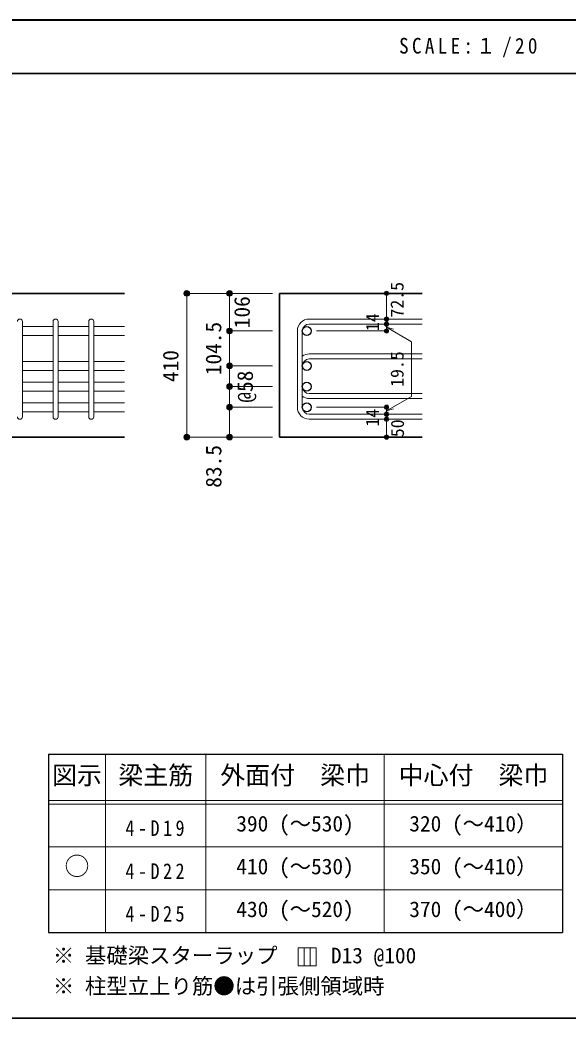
# Model space of a CAD drawing. Units: millimetres at full size, sheet at 1:20; some dimension numbers follow another scale. Extents: x -3982 to 3969, y -2797 to 2801.
# Drawn here: x 885 to 2422, y 2 to 2801 of the extents above; entities that cross this region are included whole.
import ezdxf
from ezdxf.enums import TextEntityAlignment as Align

# ---------------------------------------------------------------- set-up
doc = ezdxf.new("R2010")
doc.units = ezdxf.units.MM
doc.header["$LTSCALE"] = 20
doc.header["$PDMODE"] = 32
doc.header["$PDSIZE"] = 12
for name, color, linetype, lineweight in [('6-1_躯体線', 2, 'Continuous', 35), ('6-5_梁主筋', 7, 'Continuous', 18), ('6-6_S.T.P.', 7, 'Continuous', 18), ('6-7_文字', 7, 'Continuous', 18), ('6-D_寸法', 4, 'Continuous', 9), ('6-E_枠', 7, 'Continuous', 18), ('F-0_枠', 6, 'Continuous', 40)]:
    doc.layers.add(name, color=color, linetype=linetype, lineweight=lineweight)
doc.styles.add('ＭＳ ゴシック', font='')
doc.styles.get('ＭＳ ゴシック').set_extended_font_data('MS Gothic')

msp = doc.modelspace()

# ---------------------------------------------------------------- linework, layer by layer
at = {"layer": '6-1_躯体線'}
for p, q in [((1178.29, 2034.12), (128.29, 2034.12)), ((1612.96, 2034.12), (2012.96, 2034.12)), ((1612.96, 2034.12), (1612.96, 1631.12)), ((1178.29, 1631.12), (778.29, 1631.12)), ((1612.96, 1631.12), (2012.96, 1631.12))]:
    msp.add_line(p, q, dxfattribs=at)
at = {"layer": '6-5_梁主筋'}
for p, q in [((978.29, 1941.07), (892.29, 1941.07)), ((1078.29, 1941.07), (992.29, 1941.07)), ((1178.29, 1941.07), (1092.29, 1941.07)), ((978.29, 1916.07), (892.29, 1916.07)), ((1078.29, 1916.07), (992.29, 1916.07)), ((1178.29, 1916.07), (1092.29, 1916.07)), ((978.29, 1843.12), (892.29, 1843.12)), ((1078.29, 1843.12), (992.29, 1843.12)), ((1178.29, 1843.12), (1092.29, 1843.12)), ((978.29, 1818.12), (892.29, 1818.12)), ((1078.29, 1818.12), (992.29, 1818.12)), ((1178.29, 1818.12), (1092.29, 1818.12)), ((978.29, 1785.12), (892.29, 1785.12)), ((1078.29, 1785.12), (992.29, 1785.12)), ((1178.29, 1785.12), (1092.29, 1785.12)), ((978.29, 1760.12), (892.29, 1760.12)), ((1078.29, 1760.12), (992.29, 1760.12)), ((1178.29, 1760.12), (1092.29, 1760.12)), ((978.29, 1727.12), (892.29, 1727.12)), ((1078.29, 1727.12), (992.29, 1727.12)), ((1178.29, 1727.12), (1092.29, 1727.12)), ((978.29, 1702.12), (892.29, 1702.12)), ((1078.29, 1702.12), (992.29, 1702.12)), ((1178.29, 1702.12), (1092.29, 1702.12))]:
    msp.add_line(p, q, dxfattribs=at)
at = {"layer": '6-5_梁主筋', "color": 3, "lineweight": 25}
for centre in [(1689.46, 1928.57), (1689.46, 1830.62), (1689.46, 1772.62), (1689.46, 1714.62)]:
    msp.add_circle(centre, 12.5, dxfattribs=at)
at = {"layer": '6-6_S.T.P.'}
for p, q in [((1696.46, 1962.07), (2012.96, 1962.07)), ((892.29, 1688.12), (892.29, 1954.68)), ((978.29, 1688.12), (978.29, 1954.68)), ((992.29, 1688.12), (992.29, 1954.68)), ((1078.29, 1688.12), (1078.29, 1954.68)), ((1092.29, 1688.12), (1092.29, 1954.68)), ((1696.46, 1948.07), (2012.96, 1948.07)), ((1662.96, 1928.57), (1662.96, 1714.62)), ((1676.96, 1928.57), (1676.96, 1714.62)), ((1696.46, 1864.12), (2012.96, 1864.12)), ((1696.46, 1850.12), (2012.96, 1850.12)), ((1696.46, 1753.12), (2012.96, 1753.12)), ((1696.46, 1739.12), (2012.96, 1739.12)), ((1696.46, 1695.12), (2012.96, 1695.12)), ((1696.46, 1681.12), (2012.96, 1681.12))]:
    msp.add_line(p, q, dxfattribs=at)
for centre, radius, start, end in [((885.29, 1955.07), 7, 0, 180), ((985.29, 1955.07), 7, 0, 180), ((1085.29, 1955.07), 7, 0, 180), ((1696.46, 1928.57), 33.5, 90, 180), ((1696.46, 1928.57), 19.5, 90, 180), ((1696.46, 1830.62), 33.5, 90, 125.59765), ((1696.46, 1830.62), 19.5, 90, 180), ((1696.46, 1772.62), 19.5, 180, 270), ((1696.46, 1772.62), 33.5, 234.40235, 270), ((1696.46, 1714.62), 33.5, 180, 270), ((1696.46, 1714.62), 19.5, 180, 270), ((885.29, 1688.12), 7, 180, 0), ((985.29, 1688.12), 7, 180, 0), ((1085.29, 1688.12), 7, 180, 0)]:
    msp.add_arc(centre, radius, start, end, dxfattribs=at)
at = {"layer": '6-7_文字'}
for p, q in [((1681.97, 198.4), (1681.97, 148.4)), ((1698.63, 198.4), (1698.63, 148.4))]:
    msp.add_line(p, q, dxfattribs=at)
msp.add_lwpolyline([(1665.3, 148.4), (1715.3, 148.4), (1715.3, 198.4), (1665.3, 198.4)], close=True, dxfattribs=at)
at = {"layer": '6-D_寸法'}
for p, q in [((1352.96, 2034.12), (1352.96, 1631.12)), ((1472.96, 2034.12), (1472.96, 1928.57)), ((1912.96, 1962.65), (1912.96, 2034.12)), ((1912.96, 1948.07), (1912.96, 1962.07)), ((1912.96, 1938.9), (1983.02, 1898.45)), ((1912.96, 1938.9), (1932.28, 1933.72)), ((1472.96, 1928.57), (1592.96, 1928.57)), ((1472.96, 1928.57), (1472.96, 1830.62)), ((1912.96, 1928.57), (1716.87, 1928.57)), ((1983.02, 1898.45), (1983.02, 1745.32)), ((1472.96, 1830.62), (1592.96, 1830.62)), ((1472.96, 1830.62), (1472.96, 1772.62)), ((1472.96, 1772.62), (1592.96, 1772.62)), ((1472.96, 1772.62), (1472.96, 1714.62)), ((1912.96, 1704.87), (1983.02, 1745.32)), ((1472.96, 1714.62), (1592.96, 1714.62)), ((1472.96, 1631.12), (1472.96, 1714.62)), ((1912.96, 1714.62), (1716.87, 1714.62)), ((1912.96, 1695.12), (1912.96, 1714.62)), ((1912.96, 1704.87), (1932.28, 1710.05)), ((1912.96, 1681.12), (1912.96, 1695.12)), ((1912.96, 1631.12), (1912.96, 1681.12)), ((1352.96, 1631.12), (1462.82, 1631.12)), ((1352.96, 1631.12), (1472.96, 1631.12)), ((1472.96, 1631.12), (1592.96, 1631.12))]:
    msp.add_line(p, q, dxfattribs=at)
for points in [[(1352.96, 2034.12), (1472.96, 2034.12), (1592.96, 2034.12)], [(1912.96, 1948.65), (1912.96, 1928.57), (1912.96, 1948.65)]]:
    msp.add_lwpolyline(points, dxfattribs=at)
for centre, radius in [((1352.96, 2034.12), 8), ((1352.96, 2034.12), 7.2), ((1352.96, 2034.12), 6.4), ((1352.96, 2034.12), 5.6), ((1352.96, 2034.12), 4.8), ((1352.96, 2034.12), 4), ((1352.96, 2034.12), 3.2), ((1352.96, 2034.12), 2.4), ((1352.96, 2034.12), 1.6), ((1352.96, 2034.12), 0.8), ((1472.96, 2034.12), 8), ((1472.96, 2034.12), 7.2), ((1472.96, 2034.12), 6.4), ((1472.96, 2034.12), 5.6), ((1472.96, 2034.12), 4.8), ((1472.96, 2034.12), 4), ((1472.96, 2034.12), 3.2), ((1472.96, 2034.12), 2.4), ((1472.96, 2034.12), 1.6), ((1472.96, 2034.12), 0.8), ((1912.96, 2034.12), 4), ((1912.96, 2034.12), 3.6), ((1912.96, 2034.12), 3.2), ((1912.96, 2034.12), 2.8), ((1912.96, 2034.12), 2.4), ((1912.96, 2034.12), 2), ((1912.96, 2034.12), 1.6), ((1912.96, 2034.12), 1.2), ((1912.96, 2034.12), 0.8), ((1912.96, 2034.12), 0.4), ((1912.96, 1962.07), 4), ((1912.96, 1962.07), 3.6), ((1912.96, 1962.07), 3.2), ((1912.96, 1962.07), 2.8), ((1912.96, 1962.07), 2.4), ((1912.96, 1962.07), 2), ((1912.96, 1962.07), 1.6), ((1912.96, 1962.07), 1.2), ((1912.96, 1962.07), 0.8), ((1912.96, 1962.07), 0.4), ((1472.96, 1928.57), 8), ((1472.96, 1928.57), 7.2), ((1472.96, 1928.57), 6.4), ((1472.96, 1928.57), 5.6), ((1472.96, 1928.57), 4.8), ((1472.96, 1928.57), 4), ((1472.96, 1928.57), 3.2), ((1912.96, 1948.07), 4), ((1912.96, 1928.57), 4), ((1912.96, 1948.07), 3.6), ((1912.96, 1928.57), 3.6), ((1912.96, 1948.07), 3.2), ((1912.96, 1928.57), 3.2), ((1912.96, 1948.07), 2.8), ((1912.96, 1928.57), 2.8), ((1912.96, 1948.07), 2.4), ((1912.96, 1948.07), 2), ((1912.96, 1948.07), 1.6), ((1912.96, 1948.07), 1.2), ((1912.96, 1948.07), 0.8), ((1912.96, 1948.07), 0.4), ((1472.96, 1928.57), 2.4), ((1472.96, 1928.57), 1.6), ((1472.96, 1928.57), 0.8), ((1912.96, 1928.57), 2.4), ((1912.96, 1928.57), 2), ((1912.96, 1928.57), 1.6), ((1912.96, 1928.57), 1.2), ((1912.96, 1928.57), 0.8), ((1912.96, 1928.57), 0.4), ((1472.96, 1830.62), 8), ((1472.96, 1830.62), 7.2), ((1472.96, 1830.62), 6.4), ((1472.96, 1830.62), 5.6), ((1472.96, 1830.62), 4.8), ((1472.96, 1830.62), 4), ((1472.96, 1830.62), 3.2), ((1472.96, 1830.62), 2.4), ((1472.96, 1830.62), 1.6), ((1472.96, 1830.62), 0.8), ((1472.96, 1772.62), 8), ((1472.96, 1772.62), 7.2), ((1472.96, 1772.62), 6.4), ((1472.96, 1772.62), 5.6), ((1472.96, 1772.62), 4.8), ((1472.96, 1772.62), 4), ((1472.96, 1772.62), 3.2), ((1472.96, 1772.62), 2.4), ((1472.96, 1772.62), 1.6), ((1472.96, 1772.62), 0.8), ((1472.96, 1714.62), 8), ((1472.96, 1714.62), 7.2), ((1472.96, 1714.62), 6.4), ((1472.96, 1714.62), 5.6), ((1472.96, 1714.62), 4.8), ((1472.96, 1714.62), 4), ((1472.96, 1714.62), 3.2), ((1472.96, 1714.62), 2.4), ((1472.96, 1714.62), 1.6), ((1472.96, 1714.62), 0.8), ((1912.96, 1714.62), 4), ((1912.96, 1714.62), 3.6), ((1912.96, 1714.62), 3.2), ((1912.96, 1714.62), 2.8), ((1912.96, 1714.62), 2.4), ((1912.96, 1714.62), 2), ((1912.96, 1714.62), 1.6), ((1912.96, 1714.62), 1.2), ((1912.96, 1714.62), 0.8), ((1912.96, 1714.62), 0.4), ((1912.96, 1695.12), 4), ((1912.96, 1681.12), 4), ((1912.96, 1695.12), 3.6), ((1912.96, 1681.12), 3.6), ((1912.96, 1695.12), 3.2), ((1912.96, 1681.12), 3.2), ((1912.96, 1695.12), 2.8), ((1912.96, 1681.12), 2.8), ((1912.96, 1695.12), 2.4), ((1912.96, 1681.12), 2.4), ((1912.96, 1695.12), 2), ((1912.96, 1681.12), 2), ((1912.96, 1695.12), 1.6), ((1912.96, 1681.12), 1.6), ((1912.96, 1695.12), 1.2), ((1912.96, 1681.12), 1.2), ((1912.96, 1695.12), 0.8), ((1912.96, 1681.12), 0.8), ((1912.96, 1695.12), 0.4), ((1912.96, 1681.12), 0.4), ((1352.96, 1631.12), 8), ((1352.96, 1631.12), 7.2), ((1352.96, 1631.12), 6.4), ((1352.96, 1631.12), 5.6), ((1352.96, 1631.12), 4.8), ((1352.96, 1631.12), 4), ((1352.96, 1631.12), 3.2), ((1352.96, 1631.12), 2.4), ((1352.96, 1631.12), 1.6), ((1352.96, 1631.12), 0.8), ((1472.96, 1631.12), 8), ((1472.96, 1631.12), 7.2), ((1472.96, 1631.12), 6.4), ((1472.96, 1631.12), 5.6), ((1472.96, 1631.12), 4.8), ((1472.96, 1631.12), 4), ((1472.96, 1631.12), 3.2), ((1472.96, 1631.12), 2.4), ((1472.96, 1631.12), 1.6), ((1472.96, 1631.12), 0.8), ((1912.96, 1631.12), 4), ((1912.96, 1631.12), 3.6), ((1912.96, 1631.12), 3.2), ((1912.96, 1631.12), 2.8), ((1912.96, 1631.12), 2.4), ((1912.96, 1631.12), 2), ((1912.96, 1631.12), 1.6), ((1912.96, 1631.12), 1.2), ((1912.96, 1631.12), 0.8), ((1912.96, 1631.12), 0.4)]:
    msp.add_circle(centre, radius, dxfattribs=at)
at = {"layer": '6-D_寸法', "color": 7}
for p in [(1352.96, 2034.12), (1472.96, 2034.12), (1912.96, 2034.12), (1912.96, 1962.07), (1472.96, 1928.57), (1912.96, 1948.07), (1912.96, 1928.57), (1472.96, 1830.62), (1472.96, 1772.62), (1472.96, 1714.62), (1912.96, 1714.62), (1912.96, 1695.12), (1912.96, 1681.12), (1352.96, 1631.12), (1472.96, 1631.12), (1912.96, 1631.12)]:
    msp.add_point(p, dxfattribs=at)
at = {"layer": '6-E_枠', "color": 3, "lineweight": 25}
for p, q in [((965.14, 741.85), (965.14, 241.85)), ((965.14, 741.85), (2406.83, 741.85)), ((2406.83, 741.85), (2406.83, 241.85)), ((965.14, 241.85), (2406.83, 241.85))]:
    msp.add_line(p, q, dxfattribs=at)
at = {"layer": '6-E_枠'}
for p, q in [((1125.14, 741.85), (1125.14, 241.85)), ((1406.83, 741.85), (1406.83, 241.85)), ((1906.83, 741.85), (1906.83, 241.85)), ((965.14, 611.85), (2406.83, 611.85)), ((965.14, 601.85), (2406.83, 601.85)), ((965.14, 481.85), (2406.83, 481.85)), ((965.14, 361.85), (2406.83, 361.85))]:
    msp.add_line(p, q, dxfattribs=at)
at = {"layer": 'F-0_枠'}
msp.add_line((-3981.92, 2800.77), (3969.4, 2800.77), dxfattribs=at)
at = {"layer": 'F-0_枠', "color": 2, "lineweight": 35}
for p, q in [((-3981.92, 2650.77), (2482.4, 2650.77)), ((2482.4, 1.97), (-3981.92, 1.97))]:
    msp.add_line(p, q, dxfattribs=at)

# ---------------------------------------------------------------- texts
at = {"layer": '6-7_文字', "color": 2, "style": 'ＭＳ ゴシック'}
for s, p in [('図示', (975.14, 641.85)), ('梁主筋', (1160.98, 641.85)), ('外面付\u3000梁巾', (1446.83, 641.85)), ('中心付\u3000梁巾', (1946.83, 641.85)), ('○', (1010.14, 386.85))]:
    msp.add_text(s, height=51.32, dxfattribs=at).set_placement(p, align=Align.BOTTOM_LEFT)
at = {"layer": '6-7_文字', "style": 'ＭＳ ゴシック'}
for s, p in [('390 (～530)', (1491.83, 511.85)), ('320 (～410）', (1976.83, 511.85)), ('410 (～530)', (1491.83, 391.85)), ('350 (～410）', (1976.83, 391.85)), ('370 (～400）', (1976.83, 271.85)), ('430 (～520)', (1491.83, 271.85)), ('※ 基礎梁スターラップ     D13 @100', (977.51, 142.13)), ('※ 柱型立上り筋●は引張側領域時', (977.51, 56.45))]:
    msp.add_text(s, height=43.99, dxfattribs=at).set_placement(p, align=Align.BOTTOM_LEFT)
at = {"layer": '6-7_文字', "color": 2, "insert": (1948.17, 2695.77), "char_height": 43.99, "attachment_point": 7, "style": 'ＭＳ ゴシック'}
msp.add_mtext('\\T1.34;\\W0.9;SCALE:１/20', dxfattribs=at)
at = {"layer": '6-7_文字', "char_height": 43.99, "attachment_point": 7, "style": 'ＭＳ ゴシック'}
for s, insert in [('\\T1.38;\\W0.85;4-D19', (1180.98, 511.85)), ('\\T1.38;\\W0.85;4-D22', (1180.98, 391.85)), ('\\T1.38;\\W0.85;4-D25', (1180.98, 271.85))]:
    msp.add_mtext(s, dxfattribs=dict(at, insert=insert))
at = {"layer": '6-D_寸法', "style": 'ＭＳ ゴシック'}
for s, height, p in [('72.5', 36.66, (1971.85, 1966.38)), ('106', 43.99, (1542.96, 1936.35)), ('14', 36.66, (1902.96, 1928.18)), ('104.5', 43.99, (1462.96, 1804.6)), ('410', 43.99, (1342.96, 1785.21)), ('19.5', 36.66, (1971.94, 1771.89)), ('@58', 43.99, (1551.63, 1727.62)), ('14', 36.66, (1902.56, 1660.44)), ('50', 36.66, (1972.94, 1630.83)), ('83.5', 43.99, (1463.27, 1489.05))]:
    msp.add_text(s, height=height, rotation=90, dxfattribs=at).set_placement(p, align=Align.BOTTOM_LEFT)

doc.saveas('drawing.dxf')
